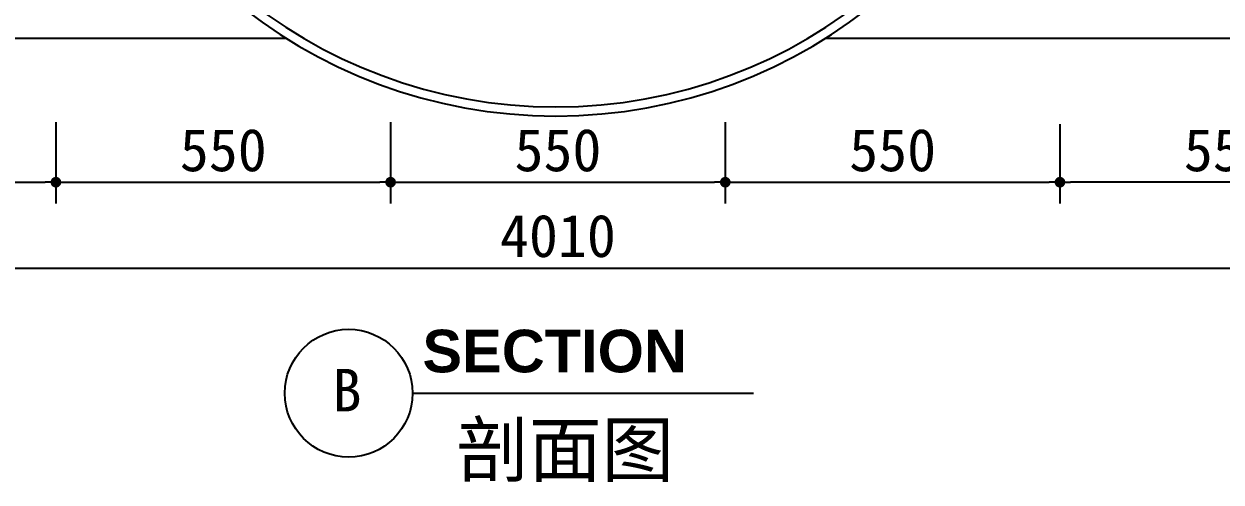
# Model space of a CAD drawing. Extents: x 514 to 5019, y 2591 to 4654.
# Drawn here: x 2063 to 4030, y 2591 to 3344 of the extents above; entities that cross this region are included whole.
import ezdxf

# ---------------------------------------------------------------- set-up
doc = ezdxf.new("R2010")
doc.units = 0
doc.header["$LTSCALE"] = 150
doc.header["$MEASUREMENT"] = 0
doc.header["$PDMODE"] = 3
doc.header["$PDSIZE"] = -3
doc.layers.get('0').update_dxf_attribs({"linetype": 'CONTINUOUS'})
doc.layers.get('DEFPOINTS').update_dxf_attribs({"linetype": 'CONTINUOUS'})
for name, color, linetype in [('3', 3, 'CONTINUOUS'), ('4', 4, 'CONTINUOUS'), ('DIM', 3, 'CONTINUOUS'), ('TEXT', 3, 'CONTINUOUS')]:
    doc.layers.add(name, color=color, linetype=linetype)
doc.styles.add('HT', font='swisseb.ttf')
doc.styles.add('HZ', font='')
doc.styles.get('HZ').set_extended_font_data('仿宋_GB2312')
doc.dimstyles.get("Standard").update_dxf_attribs({"dimscale": 35, "dimtxt": 2, "dimasz": 0.5, "dimexe": 1, "dimexo": 1, "dimgap": 0.5, "dimtad": 1, "dimdec": 0, "dimzin": 0, "dimtxsty": 'HZ', "dimblk1": 'DOT', "dimblk2": 'DOT', "dimsah": 1, "dimcen": 0, "dimazin": 3, "dimtfac": 0.5, "dimtdec": 0, "dimtmove": 0, "dimatfit": 3, "dimtolj": 1, "dimtzin": 0})

# ---------------------------------------------------------------- blocks, each defined once
blk = doc.blocks.new('_DOT')
at = {"color": 0, "linetype": 'BYBLOCK'}
blk.add_line((-0.5, 0), (-1, 0), dxfattribs=at)
at = {"color": 0, "linetype": 'BYBLOCK', "const_width": 0.5}
blk.add_lwpolyline([(-0.25, 0, 1), (0.25, 0, 1)], format="xyb", close=True, dxfattribs=at)
blk = doc.blocks.new('*D10')
at = {"color": 0, "linetype": 'BYBLOCK'}
for p, q in [((26775.6, -18873.5), (26775.6, -19004.7)), ((30785.6, -18873.5), (30785.6, -19004.7)), ((26793.1, -18969.7), (30768.1, -18969.7))]:
    blk.add_line(p, q, dxfattribs=at)
at = {"layer": 'DEFPOINTS', "color": 0, "linetype": 'BYBLOCK'}
for p in [(26775.6, -18838.5), (30785.6, -18838.5), (30785.6, -18969.7)]:
    blk.add_point(p, dxfattribs=at)
at = {"color": 0, "linetype": 'BYBLOCK', "xscale": 17.5, "yscale": 17.5, "zscale": 17.5, "rotation": 180}
blk.add_blockref('_DOT', (26775.6, -18969.7), dxfattribs=at)
at = {"color": 0, "linetype": 'BYBLOCK', "xscale": 17.5, "yscale": 17.5, "zscale": 17.5}
blk.add_blockref('_DOT', (30785.6, -18969.7), dxfattribs=at)
at = {"color": 0, "linetype": 'BYBLOCK', "insert": (28780.6, -18917.2), "char_height": 70, "attachment_point": 5, "style": 'HZ'}
blk.add_mtext('\\A1;4010', dxfattribs=at)
blk = doc.blocks.new('*D3')
at = {"color": 0, "linetype": 'BYBLOCK'}
for p, q in [((27405.6, -18729.7), (27405.6, -18863.6)), ((27955.6, -18733), (27955.6, -18863.6)), ((27423.1, -18828.6), (27938.1, -18828.6))]:
    blk.add_line(p, q, dxfattribs=at)
at = {"layer": 'DEFPOINTS', "color": 0, "linetype": 'BYBLOCK'}
for p in [(27405.6, -18694.7), (27955.6, -18698), (27955.6, -18828.6)]:
    blk.add_point(p, dxfattribs=at)
at = {"color": 0, "linetype": 'BYBLOCK', "xscale": 17.5, "yscale": 17.5, "zscale": 17.5, "rotation": 180}
blk.add_blockref('_DOT', (27405.6, -18828.6), dxfattribs=at)
at = {"color": 0, "linetype": 'BYBLOCK', "xscale": 17.5, "yscale": 17.5, "zscale": 17.5}
blk.add_blockref('_DOT', (27955.6, -18828.6), dxfattribs=at)
at = {"color": 0, "linetype": 'BYBLOCK', "insert": (27680.6, -18776.1), "char_height": 70, "attachment_point": 5, "style": 'HZ'}
blk.add_mtext('\\A1;550', dxfattribs=at)
blk = doc.blocks.new('*D5')
at = {"color": 0, "linetype": 'BYBLOCK'}
for p, q in [((28505.6, -18729.7), (28505.6, -18863.6)), ((29055.6, -18733), (29055.6, -18863.6)), ((28523.1, -18828.6), (29038.1, -18828.6))]:
    blk.add_line(p, q, dxfattribs=at)
at = {"layer": 'DEFPOINTS', "color": 0, "linetype": 'BYBLOCK'}
for p in [(28505.6, -18694.7), (29055.6, -18698), (29055.6, -18828.6)]:
    blk.add_point(p, dxfattribs=at)
at = {"color": 0, "linetype": 'BYBLOCK', "xscale": 17.5, "yscale": 17.5, "zscale": 17.5, "rotation": 180}
blk.add_blockref('_DOT', (28505.6, -18828.6), dxfattribs=at)
at = {"color": 0, "linetype": 'BYBLOCK', "xscale": 17.5, "yscale": 17.5, "zscale": 17.5}
blk.add_blockref('_DOT', (29055.6, -18828.6), dxfattribs=at)
at = {"color": 0, "linetype": 'BYBLOCK', "insert": (28780.6, -18776.1), "char_height": 70, "attachment_point": 5, "style": 'HZ'}
blk.add_mtext('\\A1;550', dxfattribs=at)
blk = doc.blocks.new('*D4')
at = {"color": 0, "linetype": 'BYBLOCK'}
for p, q in [((27955.6, -18729.7), (27955.6, -18863.6)), ((28505.6, -18733), (28505.6, -18863.6)), ((27973.1, -18828.6), (28488.1, -18828.6))]:
    blk.add_line(p, q, dxfattribs=at)
at = {"layer": 'DEFPOINTS', "color": 0, "linetype": 'BYBLOCK'}
for p in [(27955.6, -18694.7), (28505.6, -18698), (28505.6, -18828.6)]:
    blk.add_point(p, dxfattribs=at)
at = {"color": 0, "linetype": 'BYBLOCK', "xscale": 17.5, "yscale": 17.5, "zscale": 17.5, "rotation": 180}
blk.add_blockref('_DOT', (27955.6, -18828.6), dxfattribs=at)
at = {"color": 0, "linetype": 'BYBLOCK', "xscale": 17.5, "yscale": 17.5, "zscale": 17.5}
blk.add_blockref('_DOT', (28505.6, -18828.6), dxfattribs=at)
at = {"color": 0, "linetype": 'BYBLOCK', "insert": (28230.6, -18776.1), "char_height": 70, "attachment_point": 5, "style": 'HZ'}
blk.add_mtext('\\A1;550', dxfattribs=at)
blk = doc.blocks.new('*D7')
at = {"color": 0, "linetype": 'BYBLOCK'}
for p, q in [((29605.6, -18733), (29605.6, -18863.6)), ((30155.6, -18729.7), (30155.6, -18863.6)), ((30138.1, -18828.6), (29623.1, -18828.6))]:
    blk.add_line(p, q, dxfattribs=at)
at = {"layer": 'DEFPOINTS', "color": 0, "linetype": 'BYBLOCK'}
for p in [(29605.6, -18698), (30155.6, -18694.7), (29605.6, -18828.6)]:
    blk.add_point(p, dxfattribs=at)
at = {"color": 0, "linetype": 'BYBLOCK', "xscale": 17.5, "yscale": 17.5, "zscale": 17.5, "rotation": 180}
blk.add_blockref('_DOT', (29605.6, -18828.6), dxfattribs=at)
at = {"color": 0, "linetype": 'BYBLOCK', "xscale": 17.5, "yscale": 17.5, "zscale": 17.5}
blk.add_blockref('_DOT', (30155.6, -18828.6), dxfattribs=at)
at = {"color": 0, "linetype": 'BYBLOCK', "insert": (29880.6, -18776.1), "char_height": 70, "attachment_point": 5, "style": 'HZ'}
blk.add_mtext('\\A1;550', dxfattribs=at)
blk = doc.blocks.new('*D6')
at = {"color": 0, "linetype": 'BYBLOCK'}
for p, q in [((29055.6, -18729.7), (29055.6, -18863.6)), ((29605.6, -18733), (29605.6, -18863.6)), ((29073.1, -18828.6), (29588.1, -18828.6))]:
    blk.add_line(p, q, dxfattribs=at)
at = {"layer": 'DEFPOINTS', "color": 0, "linetype": 'BYBLOCK'}
for p in [(29055.6, -18694.7), (29605.6, -18698), (29605.6, -18828.6)]:
    blk.add_point(p, dxfattribs=at)
at = {"color": 0, "linetype": 'BYBLOCK', "xscale": 17.5, "yscale": 17.5, "zscale": 17.5, "rotation": 180}
blk.add_blockref('_DOT', (29055.6, -18828.6), dxfattribs=at)
at = {"color": 0, "linetype": 'BYBLOCK', "xscale": 17.5, "yscale": 17.5, "zscale": 17.5}
blk.add_blockref('_DOT', (29605.6, -18828.6), dxfattribs=at)
at = {"color": 0, "linetype": 'BYBLOCK', "insert": (29330.6, -18776.1), "char_height": 70, "attachment_point": 5, "style": 'HZ'}
blk.add_mtext('\\A1;550', dxfattribs=at)

msp = doc.modelspace()

# ---------------------------------------------------------------- linework, layer by layer
at = {"layer": '3'}
msp.add_arc((2937.2, 4025.2), 817.2, 189.3681, 350.6319, dxfattribs=at)
at = {"layer": '4'}
for p, q in [((1565.7, 3321.1), (2493.4, 3321.1)), ((3380.9, 3321.1), (4315.7, 3321.1))]:
    msp.add_line(p, q, dxfattribs=at)
msp.add_arc((2937.2, 4025.2), 832.2, 189.1978, 350.8022, dxfattribs=at)
at = {"layer": 'TEXT', "color": 6}
msp.add_line((2701.8, 2737.3), (3261.8, 2737.3), dxfattribs=at)
msp.add_circle((2596.8, 2737.3), 105, dxfattribs=at)

# ---------------------------------------------------------------- texts
at = {"layer": 'TEXT', "linetype": 'BYBLOCK'}
for s, height, style, p in [('SECTION', 70, 'HT', (2718, 2771.6)), ('B', 70, 'HZ', (2570.3, 2707.3)), ('剖面图', 87.5, 'HZ', (2773.6, 2600.7))]:
    msp.add_text(s, height=height, dxfattribs=dict(at, style=style)).set_placement(p)

# ---------------------------------------------------------------- dimensions: what is measured, and where the dimension line sits
at = {"layer": 'DIM'}
for base, p1, p2, picture, middle in [((2115.7, 3084.2), (1565.7, 3218.2), (2115.7, 3214.8), '*D3', (1840.7, 3136.7)), ((2665.7, 3084.2), (2115.7, 3218.2), (2665.7, 3214.8), '*D4', (2390.7, 3136.7)), ((3215.7, 3084.2), (2665.7, 3218.2), (3215.7, 3214.8), '*D5', (2940.7, 3136.7)), ((3765.7, 3084.2), (3215.7, 3218.2), (3765.7, 3214.8), '*D6', (3490.7, 3136.7)), ((3765.7, 3084.2), (4315.7, 3218.2), (3765.7, 3214.8), '*D7', (4040.7, 3136.7)), ((4945.7, 2943.1), (935.7, 3074.3), (4945.7, 3074.3), '*D10', (2940.7, 2995.6))]:
    dim = msp.add_linear_dim(base=base, p1=p1, p2=p2, dimstyle='STANDARD', dxfattribs=at)
    dim.commit()
    dim.dimension.update_dxf_attribs({"geometry": picture, "text_midpoint": middle, "insert": (-25839.9, 21912.8)})

doc.saveas('drawing.dxf')
